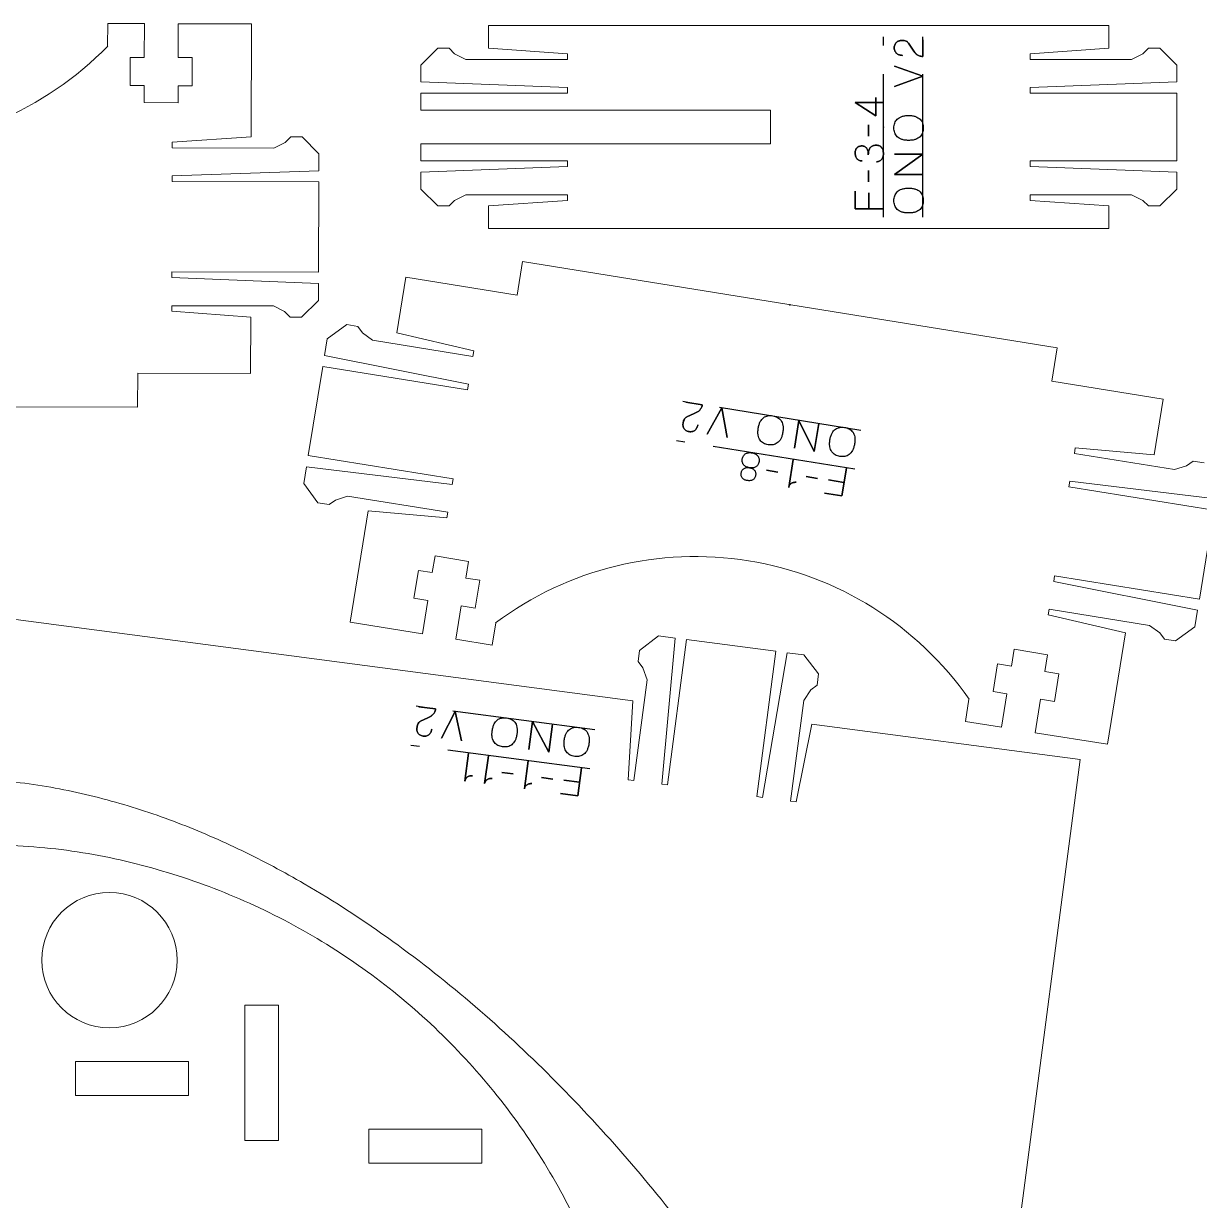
# Model space of a CAD drawing. Header units: millimetres. Extents: x 8 to 591, y 12 to 890.
# Drawn here: x 313.7 to 417.9, y 335 to 439.3 of the extents above; entities that cross this region are included whole.
import ezdxf

# ---------------------------------------------------------------- set-up
doc = ezdxf.new("R2010")
doc.units = ezdxf.units.MM
doc.header["$PDSIZE"] = -1
doc.linetypes.add('CENTERX2', pattern=[20.32, 12.7, -2.54, 2.54, -2.54])

msp = doc.modelspace()

# ---------------------------------------------------------------- linework, layer by layer
at = {"color": 7, "linetype": 'Continuous', "lineweight": 15}
for p, q in [((321.12, 439.32), (321.11, 437.32)), ((321.12, 439.32), (324.37, 439.31)), ((324.37, 439.31), (324.36, 436.31)), ((327.37, 439.3), (327.36, 436.3)), ((327.37, 439.3), (333.87, 439.28)), ((333.84, 429.28), (333.87, 439.28)), ((354.87, 439.14), (354.87, 437.14)), ((409.87, 439.14), (354.87, 439.14)), ((409.87, 437.14), (409.87, 439.14)), ((323.11, 436.31), (323.1, 433.81)), ((323.11, 436.31), (324.36, 436.31)), ((327.36, 436.3), (328.61, 436.3)), ((328.61, 436.3), (328.6, 433.8)), ((348.87, 435.64), (350.37, 437.14)), ((350.37, 437.14), (351.37, 437.14)), ((351.37, 437.14), (351.87, 436.64)), ((351.87, 436.64), (352.87, 436.14)), ((361.87, 436.64), (354.87, 437.14)), ((361.87, 436.14), (361.87, 436.64)), ((402.87, 436.64), (409.87, 437.14)), ((402.87, 436.14), (402.87, 436.64)), ((412.87, 436.64), (411.87, 436.14)), ((413.37, 437.14), (412.87, 436.64)), ((414.37, 437.14), (413.37, 437.14)), ((415.87, 435.64), (414.37, 437.14)), ((348.87, 434.14), (348.87, 435.64)), ((352.87, 436.14), (361.87, 436.14)), ((411.87, 436.14), (402.87, 436.14)), ((415.87, 434.14), (415.87, 435.64)), ((361.87, 433.64), (348.87, 434.14)), ((402.87, 433.64), (415.87, 434.14)), ((323.1, 433.81), (324.35, 433.81)), ((324.35, 433.81), (324.35, 432.31)), ((327.35, 433.8), (328.6, 433.8)), ((327.35, 433.8), (327.35, 432.3)), ((348.87, 431.64), (348.87, 433.14)), ((348.87, 433.14), (361.87, 433.14)), ((361.87, 433.14), (361.87, 433.64)), ((402.87, 433.14), (402.87, 433.64)), ((415.87, 433.14), (402.87, 433.14)), ((415.87, 427.14), (415.87, 433.14)), ((324.35, 432.31), (327.35, 432.3)), ((348.87, 431.64), (379.87, 431.64)), ((379.87, 428.64), (379.87, 431.64)), ((326.84, 428.8), (333.84, 429.28)), ((337.34, 429.27), (336.84, 428.77)), ((338.34, 429.27), (337.34, 429.27)), ((339.84, 427.77), (338.34, 429.27)), ((326.84, 428.3), (326.84, 428.8)), ((335.84, 428.28), (326.84, 428.3)), ((336.84, 428.77), (335.84, 428.28)), ((348.87, 427.14), (348.87, 428.64)), ((348.87, 428.64), (379.87, 428.64)), ((339.83, 426.27), (339.84, 427.77)), ((348.87, 427.14), (361.87, 427.14)), ((361.87, 427.14), (361.87, 426.64)), ((415.87, 427.14), (402.87, 427.14)), ((402.87, 427.14), (402.87, 426.64)), ((326.83, 425.8), (339.83, 426.27)), ((326.83, 425.3), (326.83, 425.8)), ((361.87, 426.64), (348.87, 426.14)), ((348.87, 426.14), (348.87, 424.64)), ((402.87, 426.64), (415.87, 426.14)), ((415.87, 426.14), (415.87, 424.64)), ((339.83, 425.27), (326.83, 425.3)), ((339.83, 425.27), (339.81, 417.27)), ((348.87, 424.64), (350.37, 423.14)), ((351.87, 423.64), (352.87, 424.14)), ((352.87, 424.14), (361.87, 424.14)), ((361.87, 424.14), (361.87, 423.64)), ((402.87, 424.14), (402.87, 423.64)), ((411.87, 424.14), (402.87, 424.14)), ((412.87, 423.64), (411.87, 424.14)), ((415.87, 424.64), (414.37, 423.14)), ((350.37, 423.14), (351.37, 423.14)), ((351.37, 423.14), (351.87, 423.64)), ((361.87, 423.64), (354.87, 423.14)), ((354.87, 423.14), (354.87, 421.14)), ((402.87, 423.64), (409.87, 423.14)), ((409.87, 421.14), (409.87, 423.14)), ((413.37, 423.14), (412.87, 423.64)), ((414.37, 423.14), (413.37, 423.14)), ((354.87, 421.14), (409.87, 421.14)), ((357.88, 418.21), (357.41, 415.24)), ((405.27, 410.57), (357.88, 418.21)), ((326.81, 417.3), (326.8, 416.8)), ((326.8, 416.8), (339.8, 416.27)), ((339.81, 417.27), (326.81, 417.3)), ((346.74, 411.9), (347.53, 416.84)), ((357.41, 415.24), (347.53, 416.84)), ((339.8, 416.27), (339.8, 414.77)), ((326.8, 414.3), (326.8, 413.8)), ((335.8, 414.28), (326.8, 414.3)), ((339.8, 414.77), (338.3, 413.27)), ((326.8, 413.8), (333.8, 413.28)), ((333.8, 413.28), (333.78, 408.28)), ((336.8, 413.77), (335.8, 414.28)), ((337.3, 413.27), (336.8, 413.77)), ((338.3, 413.27), (337.3, 413.27)), ((340.58, 411.37), (342.3, 412.62)), ((342.3, 412.62), (343.28, 412.46)), ((343.28, 412.46), (343.7, 411.88)), ((340.34, 409.89), (340.58, 411.37)), ((343.7, 411.88), (344.6, 411.23)), ((344.6, 411.23), (353.49, 409.8)), ((353.57, 410.29), (346.74, 411.9)), ((353.49, 409.8), (353.57, 410.29)), ((404.79, 407.61), (405.27, 410.57)), ((353.09, 407.33), (340.34, 409.89)), ((323.78, 408.31), (323.77, 405.31)), ((333.78, 408.28), (323.78, 408.31)), ((340.18, 408.91), (338.9, 401.01)), ((340.18, 408.91), (353.01, 406.84)), ((353.01, 406.84), (353.09, 407.33)), ((414.67, 406.01), (404.79, 407.61)), ((413.87, 401.08), (414.67, 406.01)), ((323.77, 405.31), (275.77, 405.44)), ((338.9, 401.01), (351.74, 398.94)), ((406.8, 401.2), (406.88, 401.7)), ((415.69, 399.77), (406.8, 401.2)), ((406.88, 401.7), (413.87, 401.08)), ((338.75, 400.02), (338.51, 398.54)), ((351.66, 398.44), (338.75, 400.02)), ((416.75, 400.11), (415.69, 399.77)), ((417.33, 400.52), (416.75, 400.11)), ((418.31, 400.36), (417.33, 400.52)), ((351.74, 398.94), (351.66, 398.44)), ((406.32, 398.24), (406.4, 398.74)), ((406.4, 398.74), (419.32, 397.16)), ((338.51, 398.54), (339.75, 396.82)), ((419.16, 396.17), (406.32, 398.24)), ((339.75, 396.82), (340.74, 396.66)), ((340.74, 396.66), (341.31, 397.07)), ((341.31, 397.07), (342.38, 397.41)), ((342.38, 397.41), (351.26, 395.98)), ((342.6, 386.23), (344.19, 396.1)), ((351.18, 395.48), (344.19, 396.1)), ((351.26, 395.98), (351.18, 395.48)), ((417.88, 388.28), (419.16, 396.17)), ((349.89, 390.63), (350.13, 392.11)), ((350.13, 392.11), (353.09, 391.63)), ((352.85, 390.15), (353.09, 391.63)), ((348.26, 388.36), (348.66, 390.83)), ((348.66, 390.83), (349.89, 390.63)), ((405.05, 390.34), (404.97, 389.85)), ((417.88, 388.28), (405.05, 390.34)), ((352.85, 390.15), (354.09, 389.95)), ((353.69, 387.48), (354.09, 389.95)), ((404.97, 389.85), (417.73, 387.29)), ((348.26, 388.36), (349.49, 388.16)), ((305.21, 387.49), (367.67, 379.27)), ((349.02, 385.2), (349.49, 388.16)), ((351.98, 384.72), (352.46, 387.68)), ((352.46, 387.68), (353.69, 387.48)), ((404.57, 387.38), (404.49, 386.89)), ((413.46, 385.95), (404.57, 387.38)), ((417.73, 387.29), (417.49, 385.81)), ((349.02, 385.2), (342.6, 386.23)), ((355.19, 384.2), (355.51, 386.18)), ((404.49, 386.89), (411.32, 385.28)), ((411.32, 385.28), (409.73, 375.41)), ((414.37, 385.3), (413.46, 385.95)), ((414.78, 384.72), (414.37, 385.3)), ((417.49, 385.81), (415.77, 384.57)), ((351.98, 384.72), (355.19, 384.2)), ((369.94, 385.03), (368.26, 383.74)), ((371.43, 384.83), (369.94, 385.03)), ((370.23, 371.88), (371.43, 384.83)), ((372.42, 384.7), (370.73, 371.81)), ((372.42, 384.7), (380.35, 383.66)), ((415.77, 384.57), (414.78, 384.72)), ((368.26, 383.74), (368.13, 382.74)), ((380.35, 383.66), (378.66, 370.77)), ((379.15, 370.7), (381.35, 383.53)), ((381.35, 383.53), (382.83, 383.33)), ((382.83, 383.33), (384.12, 381.65)), ((401.23, 382.35), (401.47, 383.83)), ((401.47, 383.83), (404.43, 383.35)), ((404.19, 381.87), (404.43, 383.35)), ((368.13, 382.74), (368.56, 382.18)), ((368.56, 382.18), (368.93, 381.13)), ((399.6, 380.08), (400, 382.55)), ((400, 382.55), (401.23, 382.35)), ((368.93, 381.13), (367.75, 372.2)), ((384.12, 381.65), (383.99, 380.66)), ((404.19, 381.87), (405.43, 381.67)), ((405.03, 379.21), (405.43, 381.67)), ((383.43, 380.23), (382.81, 379.3)), ((383.99, 380.66), (383.43, 380.23)), ((399.6, 380.08), (400.83, 379.88)), ((400.35, 376.92), (400.83, 379.88)), ((367.26, 372.27), (367.67, 379.27)), ((382.81, 379.3), (381.63, 370.38)), ((397.15, 377.44), (397.46, 379.41)), ((403.32, 376.44), (403.79, 379.41)), ((403.79, 379.41), (405.03, 379.21)), ((382.13, 370.31), (383.54, 377.19)), ((383.54, 377.19), (407.33, 374.06)), ((397.15, 377.44), (400.35, 376.92)), ((403.32, 376.44), (409.73, 375.41)), ((407.33, 374.06), (397.69, 300.69)), ((367.75, 372.2), (367.26, 372.27)), ((370.73, 371.81), (370.23, 371.88)), ((378.66, 370.77), (379.15, 370.7)), ((381.63, 370.38), (382.13, 370.31)), ((333.27, 352.27), (336.27, 352.27)), ((333.27, 340.27), (333.27, 352.27)), ((336.27, 352.27), (336.27, 340.27)), ((318.27, 347.27), (328.27, 347.27)), ((318.27, 344.27), (318.27, 347.27)), ((328.27, 347.27), (328.27, 344.27)), ((328.27, 344.27), (318.27, 344.27)), ((344.27, 341.27), (354.27, 341.27)), ((344.27, 338.27), (344.27, 341.27)), ((354.27, 341.27), (354.27, 338.27)), ((336.27, 340.27), (333.27, 340.27)), ((354.27, 338.27), (344.27, 338.27))]:
    msp.add_line(p, q, dxfattribs=at)
at = {"color": 7, "linetype": 'CENTERX2'}
for p, q in [((389.87, 422.14), (389.87, 438.14)), ((393.37, 422.14), (393.37, 438.14)), ((387.88, 403.24), (372.09, 405.79)), ((387.33, 399.79), (371.53, 402.33)), ((364.31, 376.69), (348.45, 378.78)), ((363.85, 373.22), (347.99, 375.31))]:
    msp.add_line(p, q, dxfattribs=at)
at = {"color": 7, "linetype": 'Continuous', "flags": 128}
for points in [[(393.37, 436.4), (393.28, 436.4), (393.2, 436.41), (393.12, 436.43), (393.05, 436.45), (392.99, 436.48), (392.93, 436.51), (392.87, 436.54), (392.82, 436.58), (392.78, 436.62), (392.73, 436.66), (392.69, 436.71), (392.65, 436.76), (392.58, 436.87), (392.51, 436.97), (392.51, 436.97), (392.11, 437.57), (392.11, 437.57), (392.08, 437.61), (392.04, 437.65), (392.01, 437.68), (391.97, 437.71), (391.89, 437.75), (391.81, 437.78), (391.72, 437.8), (391.64, 437.81), (391.55, 437.81), (391.46, 437.81), (391.46, 437.81), (391.42, 437.81), (391.37, 437.8), (391.32, 437.79), (391.27, 437.78), (391.21, 437.76), (391.16, 437.74), (391.11, 437.71), (391.06, 437.67), (391.02, 437.63), (390.98, 437.59), (390.94, 437.54), (390.91, 437.48), (390.88, 437.41), (390.86, 437.34), (390.84, 437.26), (390.84, 437.17), (390.84, 437.17), (390.84, 437.08), (390.86, 437), (390.88, 436.92), (390.9, 436.86), (390.94, 436.8), (390.98, 436.74), (391.02, 436.69), (391.07, 436.65), (391.12, 436.61), (391.18, 436.58), (391.24, 436.55), (391.3, 436.53), (391.37, 436.51), (391.43, 436.5), (391.49, 436.5), (391.56, 436.49), (391.56, 436.49), (391.49, 436.5), (391.43, 436.5), (391.37, 436.51), (391.3, 436.53), (391.24, 436.55), (391.18, 436.58), (391.12, 436.61), (391.07, 436.65), (391.02, 436.69), (390.98, 436.74), (390.94, 436.8), (390.9, 436.86), (390.88, 436.92), (390.86, 437), (390.84, 437.08), (390.84, 437.17), (390.84, 437.17), (390.84, 437.26), (390.86, 437.34), (390.88, 437.41), (390.91, 437.48), (390.94, 437.54), (390.98, 437.59), (391.02, 437.63), (391.06, 437.67), (391.11, 437.71), (391.16, 437.74), (391.21, 437.76), (391.27, 437.78), (391.32, 437.79), (391.37, 437.8), (391.42, 437.81), (391.46, 437.81), (391.46, 437.81), (391.55, 437.81), (391.64, 437.81), (391.72, 437.8), (391.81, 437.78), (391.89, 437.75), (391.97, 437.71), (392.01, 437.68), (392.04, 437.65), (392.08, 437.61), (392.11, 437.57), (392.11, 437.57), (392.51, 436.97), (392.51, 436.97), (392.58, 436.87), (392.65, 436.76), (392.69, 436.71), (392.73, 436.66), (392.78, 436.62), (392.82, 436.58), (392.87, 436.54), (392.93, 436.51), (392.99, 436.48), (393.05, 436.45), (393.12, 436.43), (393.2, 436.41), (393.28, 436.4), (393.37, 436.4), (393.37, 436.4), (393.37, 437.88), (393.37, 437.88), (393.37, 436.4)], [(393.37, 434.64), (390.87, 433.74), (390.87, 433.74), (393.37, 434.64), (393.37, 434.64), (390.87, 435.55), (390.87, 435.55), (393.37, 434.64)], [(387.37, 432.32), (389.21, 431.14), (389.21, 431.14), (389.21, 432.76), (389.21, 432.76), (389.21, 431.14), (389.21, 431.14), (387.37, 432.32), (387.37, 432.32), (389.87, 432.32), (389.87, 432.32), (387.37, 432.32)], [(393.4, 430.06), (393.4, 429.95), (393.39, 429.84), (393.37, 429.73), (393.34, 429.63), (393.3, 429.54), (393.25, 429.45), (393.19, 429.36), (393.12, 429.28), (393.04, 429.21), (392.94, 429.15), (392.84, 429.09), (392.72, 429.05), (392.66, 429.03), (392.59, 429.01), (392.52, 428.99), (392.44, 428.98), (392.37, 428.97), (392.28, 428.97), (392.2, 428.96), (392.11, 428.96), (392.11, 428.96), (392.02, 428.96), (391.94, 428.97), (391.86, 428.97), (391.78, 428.98), (391.71, 428.99), (391.63, 429.01), (391.57, 429.03), (391.5, 429.05), (391.38, 429.09), (391.28, 429.15), (391.18, 429.21), (391.1, 429.28), (391.03, 429.36), (390.97, 429.45), (390.92, 429.54), (390.88, 429.63), (390.85, 429.73), (390.83, 429.84), (390.81, 429.95), (390.81, 430.06), (390.81, 430.06), (390.81, 430.17), (390.83, 430.28), (390.85, 430.39), (390.88, 430.49), (390.92, 430.59), (390.97, 430.68), (391.03, 430.76), (391.1, 430.84), (391.18, 430.91), (391.28, 430.97), (391.38, 431.03), (391.5, 431.08), (391.57, 431.1), (391.63, 431.11), (391.71, 431.13), (391.78, 431.14), (391.86, 431.15), (391.94, 431.16), (392.02, 431.16), (392.11, 431.16), (392.11, 431.16), (392.2, 431.16), (392.28, 431.16), (392.37, 431.15), (392.44, 431.14), (392.52, 431.13), (392.59, 431.11), (392.66, 431.1), (392.72, 431.08), (392.84, 431.03), (392.94, 430.97), (393.04, 430.91), (393.12, 430.84), (393.19, 430.76), (393.25, 430.68), (393.3, 430.59), (393.34, 430.49), (393.37, 430.39), (393.39, 430.28), (393.4, 430.17)], [(393.4, 430.06), (393.4, 429.95), (393.39, 429.84), (393.37, 429.73), (393.34, 429.63), (393.3, 429.54), (393.25, 429.45), (393.19, 429.36), (393.12, 429.28), (393.04, 429.21), (392.94, 429.15), (392.84, 429.09), (392.72, 429.05), (392.66, 429.03), (392.59, 429.01), (392.52, 428.99), (392.44, 428.98), (392.37, 428.97), (392.28, 428.97), (392.2, 428.96), (392.11, 428.96), (392.11, 428.96), (392.02, 428.96), (391.94, 428.97), (391.86, 428.97), (391.78, 428.98), (391.71, 428.99), (391.63, 429.01), (391.57, 429.03), (391.5, 429.05), (391.38, 429.09), (391.28, 429.15), (391.18, 429.21), (391.1, 429.28), (391.03, 429.36), (390.97, 429.45), (390.92, 429.54), (390.88, 429.63), (390.85, 429.73), (390.83, 429.84), (390.81, 429.95), (390.81, 430.06), (390.81, 430.06), (390.81, 430.17), (390.83, 430.28), (390.85, 430.39), (390.88, 430.49), (390.92, 430.59), (390.97, 430.68), (391.03, 430.76), (391.1, 430.84), (391.18, 430.91), (391.28, 430.97), (391.38, 431.03), (391.5, 431.08), (391.57, 431.1), (391.63, 431.11), (391.71, 431.13), (391.78, 431.14), (391.86, 431.15), (391.94, 431.16), (392.02, 431.16), (392.11, 431.16), (392.11, 431.16), (392.2, 431.16), (392.28, 431.16), (392.37, 431.15), (392.44, 431.14), (392.52, 431.13), (392.59, 431.11), (392.66, 431.1), (392.72, 431.08), (392.84, 431.03), (392.94, 430.97), (393.04, 430.91), (393.12, 430.84), (393.19, 430.76), (393.25, 430.68), (393.3, 430.59), (393.34, 430.49), (393.37, 430.39), (393.39, 430.28), (393.4, 430.17), (393.41, 430.06)], [(388.56, 430.35), (388.56, 429.34), (388.56, 429.34), (388.56, 430.35)], [(389.25, 427.06), (389.32, 427.06), (389.38, 427.07), (389.44, 427.09), (389.5, 427.11), (389.56, 427.14), (389.61, 427.17), (389.66, 427.21), (389.7, 427.25), (389.74, 427.3), (389.77, 427.36), (389.8, 427.41), (389.83, 427.48), (389.85, 427.55), (389.86, 427.62), (389.87, 427.69), (389.87, 427.77), (389.87, 427.77), (389.87, 427.86), (389.86, 427.93), (389.85, 428.01), (389.84, 428.08), (389.82, 428.14), (389.79, 428.2), (389.76, 428.26), (389.72, 428.31), (389.68, 428.36), (389.64, 428.4), (389.59, 428.44), (389.53, 428.47), (389.46, 428.49), (389.39, 428.51), (389.32, 428.52), (389.23, 428.52), (389.23, 428.52), (389.15, 428.52), (389.07, 428.51), (389, 428.49), (388.93, 428.47), (388.87, 428.44), (388.81, 428.41), (388.76, 428.37), (388.71, 428.32), (388.67, 428.27), (388.63, 428.2), (388.6, 428.13), (388.58, 428.06), (388.56, 427.97), (388.55, 427.88), (388.54, 427.78), (388.53, 427.67), (388.53, 427.67), (388.53, 427.77), (388.52, 427.87), (388.51, 427.96), (388.49, 428.04), (388.47, 428.12), (388.44, 428.18), (388.41, 428.24), (388.37, 428.29), (388.33, 428.33), (388.29, 428.37), (388.24, 428.4), (388.19, 428.42), (388.14, 428.44), (388.08, 428.45), (388.02, 428.46), (387.96, 428.46), (387.96, 428.46), (387.9, 428.46), (387.84, 428.45), (387.79, 428.44), (387.73, 428.42), (387.68, 428.4), (387.63, 428.38), (387.59, 428.35), (387.54, 428.31), (387.51, 428.27), (387.47, 428.23), (387.44, 428.18), (387.42, 428.12), (387.4, 428.05), (387.38, 427.98), (387.38, 427.9), (387.37, 427.82), (387.37, 427.82), (387.38, 427.73), (387.39, 427.65), (387.4, 427.58), (387.43, 427.51), (387.45, 427.45), (387.48, 427.39), (387.52, 427.34), (387.56, 427.3), (387.61, 427.26), (387.65, 427.22), (387.7, 427.19), (387.76, 427.17), (387.82, 427.15), (387.88, 427.14), (387.94, 427.13), (388, 427.13), (388, 427.13), (387.94, 427.13), (387.88, 427.14), (387.82, 427.15), (387.76, 427.17), (387.7, 427.19), (387.65, 427.22), (387.61, 427.26), (387.56, 427.3), (387.52, 427.34), (387.48, 427.39), (387.45, 427.45), (387.43, 427.51), (387.4, 427.58), (387.39, 427.65), (387.38, 427.73), (387.37, 427.82), (387.37, 427.82), (387.38, 427.9), (387.38, 427.98), (387.4, 428.05), (387.42, 428.12), (387.44, 428.18), (387.47, 428.23), (387.51, 428.27), (387.54, 428.31), (387.59, 428.35), (387.63, 428.38), (387.68, 428.4), (387.73, 428.42), (387.79, 428.44), (387.84, 428.45), (387.9, 428.46), (387.96, 428.46), (387.96, 428.46), (388.02, 428.46), (388.08, 428.45), (388.14, 428.44), (388.19, 428.42), (388.24, 428.4), (388.29, 428.37), (388.33, 428.33), (388.37, 428.29), (388.41, 428.24), (388.44, 428.18), (388.47, 428.12), (388.49, 428.04), (388.51, 427.96), (388.52, 427.87), (388.53, 427.77), (388.53, 427.67), (388.53, 427.67), (388.54, 427.78), (388.55, 427.88), (388.56, 427.97), (388.58, 428.06), (388.6, 428.13), (388.63, 428.2), (388.67, 428.27), (388.71, 428.32), (388.76, 428.37), (388.81, 428.41), (388.87, 428.44), (388.93, 428.47), (389, 428.49), (389.07, 428.51), (389.15, 428.52), (389.23, 428.52), (389.23, 428.52), (389.32, 428.52), (389.39, 428.51), (389.46, 428.49), (389.53, 428.47), (389.59, 428.44), (389.64, 428.4), (389.68, 428.36), (389.72, 428.31), (389.76, 428.26), (389.79, 428.2), (389.82, 428.14), (389.84, 428.08), (389.85, 428.01), (389.86, 427.93), (389.87, 427.86), (389.87, 427.77), (389.87, 427.77), (389.87, 427.69), (389.86, 427.62), (389.85, 427.55), (389.83, 427.48), (389.8, 427.41), (389.77, 427.36), (389.74, 427.3), (389.7, 427.25), (389.66, 427.21), (389.61, 427.17), (389.56, 427.14), (389.5, 427.11), (389.44, 427.09), (389.38, 427.07), (389.32, 427.06), (389.25, 427.06)], [(390.87, 425.94), (393.37, 427.72), (393.37, 427.72), (390.87, 427.72), (390.87, 427.72), (393.37, 427.72), (393.37, 427.72), (390.87, 425.94), (390.87, 425.94), (393.37, 425.94), (393.37, 425.94), (390.87, 425.94)], [(388.56, 426.28), (388.56, 425.27), (388.56, 425.27), (388.56, 426.28)], [(387.37, 422.89), (387.37, 424.44), (387.37, 424.44), (387.37, 422.89), (387.37, 422.89), (389.87, 422.89), (389.87, 422.89), (387.37, 422.89)], [(388.59, 422.89), (388.59, 424.3), (388.59, 424.3), (388.59, 422.89)], [(393.4, 423.62), (393.4, 423.51), (393.39, 423.4), (393.37, 423.29), (393.34, 423.19), (393.3, 423.09), (393.25, 423), (393.19, 422.92), (393.12, 422.84), (393.04, 422.77), (392.94, 422.71), (392.84, 422.65), (392.72, 422.6), (392.66, 422.58), (392.59, 422.57), (392.52, 422.55), (392.44, 422.54), (392.37, 422.53), (392.28, 422.52), (392.2, 422.52), (392.11, 422.52), (392.11, 422.52), (392.02, 422.52), (391.94, 422.52), (391.86, 422.53), (391.78, 422.54), (391.71, 422.55), (391.63, 422.57), (391.57, 422.58), (391.5, 422.6), (391.38, 422.65), (391.28, 422.71), (391.18, 422.77), (391.1, 422.84), (391.03, 422.92), (390.97, 423), (390.92, 423.09), (390.88, 423.19), (390.85, 423.29), (390.83, 423.4), (390.81, 423.51), (390.81, 423.62), (390.81, 423.62), (390.81, 423.73), (390.83, 423.84), (390.85, 423.95), (390.88, 424.05), (390.92, 424.14), (390.97, 424.23), (391.03, 424.32), (391.1, 424.4), (391.18, 424.47), (391.28, 424.53), (391.38, 424.59), (391.5, 424.63), (391.57, 424.65), (391.63, 424.67), (391.71, 424.69), (391.78, 424.7), (391.86, 424.71), (391.94, 424.71), (392.02, 424.72), (392.11, 424.72), (392.11, 424.72), (392.2, 424.72), (392.28, 424.71), (392.37, 424.71), (392.44, 424.7), (392.52, 424.69), (392.59, 424.67), (392.66, 424.65), (392.72, 424.63), (392.84, 424.59), (392.94, 424.53), (393.04, 424.47), (393.12, 424.4), (393.19, 424.32), (393.25, 424.23), (393.3, 424.14), (393.34, 424.05), (393.37, 423.95), (393.39, 423.84), (393.4, 423.73)], [(393.4, 423.62), (393.4, 423.51), (393.39, 423.4), (393.37, 423.29), (393.34, 423.19), (393.3, 423.09), (393.25, 423), (393.19, 422.92), (393.12, 422.84), (393.04, 422.77), (392.94, 422.71), (392.84, 422.65), (392.72, 422.6), (392.66, 422.58), (392.59, 422.57), (392.52, 422.55), (392.44, 422.54), (392.37, 422.53), (392.28, 422.52), (392.2, 422.52), (392.11, 422.52), (392.11, 422.52), (392.02, 422.52), (391.94, 422.52), (391.86, 422.53), (391.78, 422.54), (391.71, 422.55), (391.63, 422.57), (391.57, 422.58), (391.5, 422.6), (391.38, 422.65), (391.28, 422.71), (391.18, 422.77), (391.1, 422.84), (391.03, 422.92), (390.97, 423), (390.92, 423.09), (390.88, 423.19), (390.85, 423.29), (390.83, 423.4), (390.81, 423.51), (390.81, 423.62), (390.81, 423.62), (390.81, 423.73), (390.83, 423.84), (390.85, 423.95), (390.88, 424.05), (390.92, 424.14), (390.97, 424.23), (391.03, 424.32), (391.1, 424.4), (391.18, 424.47), (391.28, 424.53), (391.38, 424.59), (391.5, 424.63), (391.57, 424.65), (391.63, 424.67), (391.71, 424.69), (391.78, 424.7), (391.86, 424.71), (391.94, 424.71), (392.02, 424.72), (392.11, 424.72), (392.11, 424.72), (392.2, 424.72), (392.28, 424.71), (392.37, 424.71), (392.44, 424.7), (392.52, 424.69), (392.59, 424.67), (392.66, 424.65), (392.72, 424.63), (392.84, 424.59), (392.94, 424.53), (393.04, 424.47), (393.12, 424.4), (393.19, 424.32), (393.25, 424.23), (393.3, 424.14), (393.34, 424.05), (393.37, 423.95), (393.39, 423.84), (393.4, 423.73), (393.41, 423.62)], [(373.81, 405.51), (373.8, 405.42), (373.77, 405.34), (373.74, 405.26), (373.71, 405.2), (373.67, 405.14), (373.63, 405.09), (373.59, 405.04), (373.55, 404.99), (373.5, 404.95), (373.45, 404.92), (373.39, 404.88), (373.34, 404.86), (373.22, 404.8), (373.11, 404.74), (373.11, 404.74), (372.46, 404.45), (372.46, 404.45), (372.41, 404.42), (372.37, 404.39), (372.33, 404.36), (372.3, 404.33), (372.24, 404.26), (372.2, 404.19), (372.17, 404.1), (372.15, 404.02), (372.13, 403.93), (372.12, 403.85), (372.12, 403.85), (372.11, 403.8), (372.11, 403.75), (372.11, 403.7), (372.12, 403.65), (372.12, 403.59), (372.14, 403.54), (372.16, 403.49), (372.19, 403.43), (372.22, 403.38), (372.26, 403.33), (372.3, 403.29), (372.35, 403.24), (372.41, 403.21), (372.48, 403.18), (372.56, 403.15), (372.65, 403.13), (372.65, 403.13), (372.73, 403.12), (372.82, 403.12), (372.9, 403.13), (372.97, 403.14), (373.03, 403.17), (373.09, 403.2), (373.15, 403.23), (373.2, 403.27), (373.25, 403.32), (373.29, 403.37), (373.32, 403.43), (373.35, 403.48), (373.38, 403.55), (373.4, 403.61), (373.42, 403.67), (373.43, 403.73), (373.43, 403.73), (373.42, 403.67), (373.4, 403.61), (373.38, 403.55), (373.35, 403.48), (373.32, 403.43), (373.29, 403.37), (373.25, 403.32), (373.2, 403.27), (373.15, 403.23), (373.09, 403.2), (373.03, 403.17), (372.97, 403.14), (372.9, 403.13), (372.82, 403.12), (372.73, 403.12), (372.65, 403.13), (372.65, 403.13), (372.56, 403.15), (372.48, 403.18), (372.41, 403.21), (372.35, 403.24), (372.3, 403.29), (372.26, 403.33), (372.22, 403.38), (372.19, 403.43), (372.16, 403.49), (372.14, 403.54), (372.12, 403.59), (372.12, 403.65), (372.11, 403.7), (372.11, 403.75), (372.11, 403.8), (372.12, 403.85), (372.12, 403.85), (372.13, 403.93), (372.15, 404.02), (372.17, 404.1), (372.2, 404.19), (372.24, 404.26), (372.3, 404.33), (372.33, 404.36), (372.37, 404.39), (372.41, 404.42), (372.46, 404.45), (372.46, 404.45), (373.11, 404.74), (373.11, 404.74), (373.22, 404.8), (373.34, 404.86), (373.39, 404.88), (373.45, 404.92), (373.5, 404.95), (373.55, 404.99), (373.59, 405.04), (373.63, 405.09), (373.67, 405.14), (373.71, 405.2), (373.74, 405.26), (373.77, 405.34), (373.8, 405.42), (373.81, 405.51), (373.81, 405.51), (372.35, 405.75), (372.35, 405.75), (373.81, 405.51)], [(375.54, 405.23), (376.04, 402.62), (376.04, 402.62), (375.55, 405.23), (375.55, 405.23), (374.25, 402.91), (374.25, 402.91), (375.55, 405.23)], [(380.07, 404.53), (380.18, 404.51), (380.29, 404.48), (380.39, 404.44), (380.49, 404.4), (380.57, 404.34), (380.66, 404.28), (380.73, 404.21), (380.8, 404.12), (380.85, 404.03), (380.9, 403.93), (380.94, 403.82), (380.97, 403.69), (380.98, 403.63), (380.98, 403.56), (380.99, 403.49), (380.99, 403.41), (380.98, 403.33), (380.98, 403.25), (380.97, 403.17), (380.95, 403.08), (380.95, 403.08), (380.94, 402.99), (380.92, 402.91), (380.9, 402.83), (380.88, 402.76), (380.86, 402.68), (380.83, 402.62), (380.8, 402.55), (380.77, 402.49), (380.71, 402.38), (380.63, 402.29), (380.56, 402.2), (380.47, 402.13), (380.38, 402.07), (380.29, 402.03), (380.19, 401.99), (380.09, 401.97), (379.99, 401.96), (379.88, 401.95), (379.77, 401.96), (379.66, 401.97), (379.66, 401.97), (379.55, 401.99), (379.44, 402.02), (379.34, 402.06), (379.25, 402.1), (379.16, 402.16), (379.08, 402.22), (379.01, 402.3), (378.94, 402.38), (378.88, 402.47), (378.83, 402.58), (378.8, 402.69), (378.77, 402.82), (378.76, 402.88), (378.75, 402.95), (378.75, 403.02), (378.75, 403.1), (378.75, 403.18), (378.76, 403.26), (378.77, 403.34), (378.78, 403.43), (378.78, 403.43), (378.8, 403.52), (378.81, 403.6), (378.83, 403.68), (378.85, 403.76), (378.88, 403.83), (378.9, 403.89), (378.93, 403.96), (378.96, 404.02), (379.03, 404.13), (379.1, 404.22), (379.18, 404.3), (379.26, 404.37), (379.35, 404.43), (379.44, 404.48), (379.54, 404.51), (379.64, 404.53), (379.75, 404.55), (379.85, 404.55), (379.96, 404.55)], [(380.07, 404.53), (380.18, 404.51), (380.29, 404.48), (380.39, 404.44), (380.49, 404.4), (380.57, 404.34), (380.66, 404.28), (380.73, 404.21), (380.8, 404.12), (380.85, 404.03), (380.9, 403.93), (380.94, 403.82), (380.97, 403.69), (380.98, 403.63), (380.98, 403.56), (380.99, 403.49), (380.99, 403.41), (380.98, 403.33), (380.98, 403.25), (380.97, 403.17), (380.95, 403.08), (380.95, 403.08), (380.94, 402.99), (380.92, 402.91), (380.9, 402.83), (380.88, 402.76), (380.86, 402.68), (380.83, 402.62), (380.8, 402.55), (380.77, 402.49), (380.71, 402.38), (380.63, 402.29), (380.56, 402.2), (380.47, 402.13), (380.38, 402.07), (380.29, 402.03), (380.19, 401.99), (380.09, 401.97), (379.99, 401.96), (379.88, 401.95), (379.77, 401.96), (379.66, 401.97), (379.66, 401.97), (379.55, 401.99), (379.44, 402.02), (379.34, 402.06), (379.25, 402.1), (379.16, 402.16), (379.08, 402.22), (379.01, 402.3), (378.94, 402.38), (378.88, 402.47), (378.83, 402.58), (378.8, 402.69), (378.77, 402.82), (378.76, 402.88), (378.75, 402.95), (378.75, 403.02), (378.75, 403.1), (378.75, 403.18), (378.76, 403.26), (378.77, 403.34), (378.78, 403.43), (378.78, 403.43), (378.8, 403.52), (378.81, 403.6), (378.83, 403.68), (378.85, 403.76), (378.88, 403.83), (378.9, 403.89), (378.93, 403.96), (378.96, 404.02), (379.03, 404.13), (379.1, 404.22), (379.18, 404.3), (379.26, 404.37), (379.35, 404.43), (379.44, 404.48), (379.54, 404.51), (379.64, 404.53), (379.75, 404.55), (379.85, 404.55), (379.96, 404.55), (380.07, 404.53)], [(383.74, 401.38), (382.38, 404.13), (382.38, 404.13), (381.99, 401.66), (381.99, 401.66), (382.38, 404.13), (382.38, 404.13), (383.74, 401.38), (383.74, 401.38), (384.14, 403.84), (384.14, 403.84), (383.74, 401.38)], [(386.43, 403.51), (386.54, 403.49), (386.65, 403.46), (386.75, 403.42), (386.85, 403.37), (386.93, 403.32), (387.02, 403.25), (387.09, 403.18), (387.16, 403.1), (387.21, 403.01), (387.26, 402.91), (387.3, 402.79), (387.33, 402.67), (387.34, 402.6), (387.34, 402.53), (387.35, 402.46), (387.35, 402.39), (387.34, 402.31), (387.34, 402.23), (387.33, 402.14), (387.31, 402.05), (387.31, 402.05), (387.3, 401.97), (387.28, 401.88), (387.26, 401.81), (387.24, 401.73), (387.22, 401.66), (387.19, 401.59), (387.16, 401.53), (387.13, 401.47), (387.07, 401.36), (387, 401.26), (386.92, 401.18), (386.83, 401.11), (386.75, 401.05), (386.65, 401), (386.55, 400.97), (386.45, 400.94), (386.35, 400.93), (386.24, 400.93), (386.13, 400.93), (386.02, 400.94), (386.02, 400.94), (385.91, 400.97), (385.8, 401), (385.7, 401.03), (385.61, 401.08), (385.52, 401.13), (385.44, 401.2), (385.37, 401.27), (385.3, 401.35), (385.24, 401.45), (385.19, 401.55), (385.16, 401.67), (385.13, 401.79), (385.12, 401.86), (385.11, 401.93), (385.11, 402), (385.11, 402.07), (385.11, 402.15), (385.12, 402.23), (385.13, 402.32), (385.14, 402.4), (385.14, 402.4), (385.16, 402.49), (385.17, 402.57), (385.19, 402.65), (385.21, 402.73), (385.24, 402.8), (385.26, 402.87), (385.29, 402.93), (385.32, 402.99), (385.39, 403.1), (385.46, 403.2), (385.54, 403.28), (385.62, 403.35), (385.71, 403.4), (385.8, 403.45), (385.9, 403.48), (386, 403.51), (386.11, 403.52), (386.21, 403.53), (386.32, 403.52)], [(386.43, 403.51), (386.54, 403.49), (386.65, 403.46), (386.75, 403.42), (386.85, 403.37), (386.93, 403.32), (387.02, 403.25), (387.09, 403.18), (387.16, 403.1), (387.21, 403.01), (387.26, 402.91), (387.3, 402.79), (387.33, 402.67), (387.34, 402.6), (387.34, 402.53), (387.35, 402.46), (387.35, 402.39), (387.34, 402.31), (387.34, 402.23), (387.33, 402.14), (387.31, 402.05), (387.31, 402.05), (387.3, 401.97), (387.28, 401.88), (387.26, 401.81), (387.24, 401.73), (387.22, 401.66), (387.19, 401.59), (387.16, 401.53), (387.13, 401.47), (387.07, 401.36), (387, 401.26), (386.92, 401.18), (386.83, 401.11), (386.75, 401.05), (386.65, 401), (386.55, 400.97), (386.45, 400.94), (386.35, 400.93), (386.24, 400.93), (386.13, 400.93), (386.02, 400.94), (386.02, 400.94), (385.91, 400.97), (385.8, 401), (385.7, 401.03), (385.61, 401.08), (385.52, 401.13), (385.44, 401.2), (385.37, 401.27), (385.3, 401.35), (385.24, 401.45), (385.19, 401.55), (385.16, 401.67), (385.13, 401.79), (385.12, 401.86), (385.11, 401.93), (385.11, 402), (385.11, 402.07), (385.11, 402.15), (385.12, 402.23), (385.13, 402.32), (385.14, 402.4), (385.14, 402.4), (385.16, 402.49), (385.17, 402.57), (385.19, 402.65), (385.21, 402.73), (385.24, 402.8), (385.26, 402.87), (385.29, 402.93), (385.32, 402.99), (385.39, 403.1), (385.46, 403.2), (385.54, 403.28), (385.62, 403.35), (385.71, 403.4), (385.8, 403.45), (385.9, 403.48), (386, 403.51), (386.11, 403.52), (386.21, 403.53), (386.32, 403.52), (386.43, 403.51)], [(378.22, 401.25), (378.29, 401.24), (378.36, 401.22), (378.43, 401.2), (378.5, 401.17), (378.56, 401.14), (378.62, 401.1), (378.67, 401.06), (378.71, 401.01), (378.75, 400.96), (378.79, 400.91), (378.81, 400.85), (378.84, 400.78), (378.85, 400.71), (378.86, 400.64), (378.86, 400.56), (378.85, 400.47), (378.85, 400.47), (378.83, 400.39), (378.81, 400.31), (378.78, 400.24), (378.74, 400.18), (378.71, 400.12), (378.66, 400.08), (378.61, 400.03), (378.56, 400), (378.51, 399.97), (378.45, 399.95), (378.38, 399.93), (378.31, 399.92), (378.24, 399.92), (378.17, 399.92), (378.09, 399.92), (378, 399.93), (378, 399.93), (377.92, 399.95), (377.85, 399.97), (377.78, 399.99), (377.71, 400.02), (377.65, 400.05), (377.59, 400.09), (377.54, 400.13), (377.49, 400.17), (377.46, 400.22), (377.42, 400.28), (377.4, 400.33), (377.38, 400.4), (377.36, 400.47), (377.36, 400.54), (377.36, 400.62), (377.37, 400.71), (377.37, 400.71), (377.39, 400.79), (377.41, 400.87), (377.44, 400.94), (377.48, 401), (377.52, 401.06), (377.57, 401.11), (377.62, 401.15), (377.67, 401.18), (377.73, 401.21), (377.79, 401.23), (377.86, 401.25), (377.92, 401.26), (378, 401.27), (378.07, 401.27), (378.14, 401.26), (378.22, 401.25)], [(378.22, 401.25), (378.29, 401.24), (378.36, 401.22), (378.43, 401.2), (378.5, 401.17), (378.56, 401.14), (378.62, 401.1), (378.67, 401.06), (378.71, 401.01), (378.75, 400.96), (378.79, 400.91), (378.81, 400.85), (378.84, 400.78), (378.85, 400.71), (378.86, 400.64), (378.86, 400.56), (378.85, 400.47), (378.85, 400.47), (378.83, 400.39), (378.81, 400.31), (378.78, 400.24), (378.74, 400.18), (378.71, 400.12), (378.66, 400.08), (378.61, 400.03), (378.56, 400), (378.51, 399.97), (378.45, 399.95), (378.38, 399.93), (378.31, 399.92), (378.24, 399.92), (378.17, 399.92), (378.09, 399.92), (378, 399.93), (378, 399.93), (377.92, 399.95), (377.85, 399.97), (377.78, 399.99), (377.71, 400.02), (377.65, 400.05), (377.59, 400.09), (377.54, 400.13), (377.49, 400.17), (377.46, 400.22), (377.42, 400.28), (377.4, 400.33), (377.38, 400.4), (377.36, 400.47), (377.36, 400.54), (377.36, 400.62), (377.37, 400.71), (377.37, 400.71), (377.39, 400.79), (377.41, 400.87), (377.44, 400.94), (377.48, 401), (377.52, 401.06), (377.57, 401.11), (377.62, 401.15), (377.67, 401.18), (377.73, 401.21), (377.79, 401.23), (377.86, 401.25), (377.92, 401.26), (378, 401.27), (378.07, 401.27), (378.14, 401.26), (378.22, 401.25)], [(378, 399.93), (378.07, 399.92), (378.13, 399.9), (378.19, 399.88), (378.25, 399.86), (378.3, 399.83), (378.35, 399.8), (378.39, 399.77), (378.43, 399.73), (378.47, 399.69), (378.5, 399.64), (378.52, 399.59), (378.54, 399.53), (378.55, 399.47), (378.56, 399.41), (378.56, 399.34), (378.55, 399.26), (378.55, 399.26), (378.53, 399.19), (378.51, 399.12), (378.49, 399.06), (378.46, 399.01), (378.42, 398.96), (378.39, 398.92), (378.34, 398.88), (378.3, 398.85), (378.25, 398.83), (378.19, 398.81), (378.14, 398.8), (378.08, 398.79), (378.02, 398.78), (377.95, 398.78), (377.89, 398.79), (377.82, 398.79), (377.82, 398.79), (377.75, 398.8), (377.69, 398.82), (377.63, 398.84), (377.57, 398.86), (377.52, 398.89), (377.47, 398.92), (377.43, 398.96), (377.39, 399), (377.35, 399.04), (377.32, 399.09), (377.3, 399.14), (377.28, 399.2), (377.27, 399.26), (377.27, 399.32), (377.27, 399.39), (377.28, 399.47), (377.28, 399.47), (377.29, 399.54), (377.31, 399.61), (377.34, 399.67), (377.37, 399.72), (377.4, 399.77), (377.44, 399.81), (377.49, 399.84), (377.53, 399.87), (377.59, 399.9), (377.64, 399.92), (377.69, 399.93), (377.75, 399.94), (377.81, 399.94), (377.88, 399.94), (377.94, 399.94), (378, 399.93)], [(378, 399.93), (378.07, 399.92), (378.13, 399.9), (378.19, 399.88), (378.25, 399.86), (378.3, 399.83), (378.35, 399.8), (378.39, 399.77), (378.43, 399.73), (378.47, 399.69), (378.5, 399.64), (378.52, 399.59), (378.54, 399.53), (378.55, 399.47), (378.56, 399.41), (378.56, 399.34), (378.55, 399.26), (378.55, 399.26), (378.53, 399.19), (378.51, 399.12), (378.49, 399.06), (378.46, 399.01), (378.42, 398.96), (378.39, 398.92), (378.34, 398.88), (378.3, 398.85), (378.25, 398.83), (378.19, 398.81), (378.14, 398.8), (378.08, 398.79), (378.02, 398.78), (377.95, 398.78), (377.89, 398.79), (377.82, 398.79), (377.82, 398.79), (377.75, 398.8), (377.69, 398.82), (377.63, 398.84), (377.57, 398.86), (377.52, 398.89), (377.47, 398.92), (377.43, 398.96), (377.39, 399), (377.35, 399.04), (377.32, 399.09), (377.3, 399.14), (377.28, 399.2), (377.27, 399.26), (377.27, 399.32), (377.27, 399.39), (377.28, 399.47), (377.28, 399.47), (377.29, 399.54), (377.31, 399.61), (377.34, 399.67), (377.37, 399.72), (377.4, 399.77), (377.44, 399.81), (377.49, 399.84), (377.53, 399.87), (377.59, 399.9), (377.64, 399.92), (377.69, 399.93), (377.75, 399.94), (377.81, 399.94), (377.88, 399.94), (377.94, 399.94), (378, 399.93)], [(379.52, 399.71), (380.52, 399.55), (380.52, 399.55), (379.52, 399.71)], [(381.49, 398.19), (381.5, 398.27), (381.53, 398.34), (381.56, 398.39), (381.59, 398.44), (381.64, 398.48), (381.68, 398.52), (381.73, 398.55), (381.78, 398.58), (381.83, 398.6), (381.88, 398.61), (381.93, 398.63), (381.98, 398.63), (382.03, 398.64), (382.08, 398.64), (382.12, 398.64), (382.15, 398.64), (382.15, 398.64), (382.12, 398.64), (382.08, 398.64), (382.03, 398.64), (381.98, 398.63), (381.93, 398.63), (381.88, 398.61), (381.83, 398.6), (381.78, 398.58), (381.73, 398.55), (381.68, 398.52), (381.64, 398.48), (381.59, 398.44), (381.56, 398.39), (381.53, 398.34), (381.5, 398.27), (381.49, 398.19), (381.49, 398.19), (381.88, 400.66), (381.88, 400.66), (381.49, 398.19)], [(386.19, 397.44), (384.66, 397.68), (384.66, 397.68), (386.19, 397.44), (386.19, 397.44), (386.59, 399.9), (386.59, 399.9), (386.19, 397.44)], [(383.03, 399.15), (384.03, 398.99), (384.03, 398.99), (383.03, 399.15)], [(386.38, 398.63), (385, 398.86), (385, 398.86), (386.38, 398.63)], [(350.18, 378.55), (350.16, 378.46), (350.14, 378.38), (350.11, 378.3), (350.08, 378.24), (350.05, 378.18), (350.01, 378.12), (349.97, 378.07), (349.92, 378.03), (349.88, 377.98), (349.83, 377.95), (349.78, 377.91), (349.72, 377.88), (349.61, 377.82), (349.49, 377.76), (349.49, 377.76), (348.85, 377.45), (348.85, 377.45), (348.81, 377.42), (348.76, 377.39), (348.73, 377.36), (348.69, 377.33), (348.64, 377.25), (348.6, 377.18), (348.57, 377.1), (348.55, 377.01), (348.54, 376.92), (348.53, 376.84), (348.53, 376.84), (348.52, 376.79), (348.52, 376.74), (348.53, 376.69), (348.53, 376.64), (348.55, 376.58), (348.56, 376.53), (348.58, 376.48), (348.61, 376.43), (348.64, 376.38), (348.68, 376.33), (348.73, 376.28), (348.78, 376.24), (348.85, 376.21), (348.91, 376.18), (348.99, 376.15), (349.08, 376.14), (349.08, 376.14), (349.17, 376.13), (349.25, 376.13), (349.33, 376.14), (349.4, 376.16), (349.46, 376.19), (349.52, 376.22), (349.58, 376.25), (349.63, 376.3), (349.67, 376.34), (349.71, 376.4), (349.75, 376.45), (349.78, 376.51), (349.8, 376.57), (349.82, 376.64), (349.83, 376.7), (349.85, 376.76), (349.85, 376.76), (349.83, 376.7), (349.82, 376.64), (349.8, 376.57), (349.78, 376.51), (349.75, 376.45), (349.71, 376.4), (349.67, 376.34), (349.63, 376.3), (349.58, 376.25), (349.52, 376.22), (349.46, 376.19), (349.4, 376.16), (349.33, 376.14), (349.25, 376.13), (349.17, 376.13), (349.08, 376.14), (349.08, 376.14), (348.99, 376.15), (348.91, 376.18), (348.85, 376.21), (348.78, 376.24), (348.73, 376.28), (348.68, 376.33), (348.64, 376.38), (348.61, 376.43), (348.58, 376.48), (348.56, 376.53), (348.55, 376.58), (348.53, 376.64), (348.53, 376.69), (348.52, 376.74), (348.52, 376.79), (348.53, 376.84), (348.53, 376.84), (348.54, 376.92), (348.55, 377.01), (348.57, 377.1), (348.6, 377.18), (348.64, 377.25), (348.69, 377.33), (348.73, 377.36), (348.76, 377.39), (348.81, 377.42), (348.85, 377.45), (348.85, 377.45), (349.49, 377.76), (349.49, 377.76), (349.61, 377.82), (349.72, 377.88), (349.78, 377.91), (349.83, 377.95), (349.88, 377.98), (349.92, 378.03), (349.97, 378.07), (350.01, 378.12), (350.05, 378.18), (350.08, 378.24), (350.11, 378.3), (350.14, 378.38), (350.16, 378.46), (350.18, 378.55), (350.18, 378.55), (348.71, 378.74), (348.71, 378.74), (350.18, 378.55)], [(351.92, 378.32), (352.49, 375.72), (352.49, 375.72), (351.92, 378.32), (351.92, 378.32), (350.69, 375.96), (350.69, 375.96), (351.92, 378.32)], [(356.46, 377.75), (356.57, 377.74), (356.68, 377.71), (356.78, 377.67), (356.88, 377.63), (356.97, 377.58), (357.05, 377.52), (357.13, 377.45), (357.2, 377.37), (357.26, 377.28), (357.31, 377.18), (357.35, 377.06), (357.38, 376.94), (357.39, 376.88), (357.4, 376.81), (357.41, 376.74), (357.41, 376.66), (357.41, 376.58), (357.4, 376.5), (357.4, 376.41), (357.39, 376.33), (357.39, 376.33), (357.37, 376.24), (357.36, 376.16), (357.34, 376.08), (357.32, 376), (357.3, 375.93), (357.28, 375.86), (357.25, 375.8), (357.22, 375.74), (357.16, 375.62), (357.09, 375.53), (357.01, 375.44), (356.93, 375.37), (356.85, 375.31), (356.75, 375.26), (356.66, 375.22), (356.56, 375.19), (356.45, 375.18), (356.35, 375.17), (356.24, 375.17), (356.12, 375.18), (356.12, 375.18), (356.01, 375.2), (355.91, 375.23), (355.81, 375.26), (355.71, 375.3), (355.62, 375.35), (355.54, 375.42), (355.46, 375.49), (355.39, 375.57), (355.33, 375.66), (355.28, 375.76), (355.24, 375.88), (355.21, 376), (355.2, 376.07), (355.19, 376.14), (355.18, 376.21), (355.18, 376.28), (355.18, 376.36), (355.19, 376.44), (355.19, 376.53), (355.2, 376.61), (355.2, 376.61), (355.22, 376.7), (355.23, 376.79), (355.25, 376.87), (355.27, 376.94), (355.29, 377.01), (355.31, 377.08), (355.34, 377.15), (355.37, 377.21), (355.43, 377.32), (355.5, 377.41), (355.57, 377.5), (355.66, 377.57), (355.74, 377.63), (355.83, 377.68), (355.93, 377.72), (356.03, 377.74), (356.13, 377.76), (356.24, 377.77), (356.35, 377.76)], [(356.46, 377.75), (356.57, 377.74), (356.68, 377.71), (356.78, 377.67), (356.88, 377.63), (356.97, 377.58), (357.05, 377.52), (357.13, 377.45), (357.2, 377.37), (357.26, 377.28), (357.31, 377.18), (357.35, 377.06), (357.38, 376.94), (357.39, 376.88), (357.4, 376.81), (357.41, 376.74), (357.41, 376.66), (357.41, 376.58), (357.4, 376.5), (357.4, 376.41), (357.39, 376.33), (357.39, 376.33), (357.37, 376.24), (357.36, 376.16), (357.34, 376.08), (357.32, 376), (357.3, 375.93), (357.28, 375.86), (357.25, 375.8), (357.22, 375.74), (357.16, 375.62), (357.09, 375.53), (357.01, 375.44), (356.93, 375.37), (356.85, 375.31), (356.75, 375.26), (356.66, 375.22), (356.56, 375.19), (356.45, 375.18), (356.35, 375.17), (356.24, 375.17), (356.12, 375.18), (356.12, 375.18), (356.01, 375.2), (355.91, 375.23), (355.81, 375.26), (355.71, 375.3), (355.62, 375.35), (355.54, 375.42), (355.46, 375.49), (355.39, 375.57), (355.33, 375.66), (355.28, 375.76), (355.24, 375.88), (355.21, 376), (355.2, 376.07), (355.19, 376.14), (355.18, 376.21), (355.18, 376.28), (355.18, 376.36), (355.19, 376.44), (355.19, 376.53), (355.2, 376.61), (355.2, 376.61), (355.22, 376.7), (355.23, 376.79), (355.25, 376.87), (355.27, 376.94), (355.29, 377.01), (355.31, 377.08), (355.34, 377.15), (355.37, 377.21), (355.43, 377.32), (355.5, 377.41), (355.57, 377.5), (355.66, 377.57), (355.74, 377.63), (355.83, 377.68), (355.93, 377.72), (356.03, 377.74), (356.13, 377.76), (356.24, 377.77), (356.35, 377.76), (356.46, 377.75)], [(360.22, 374.71), (358.78, 377.42), (358.78, 377.42), (358.46, 374.94), (358.46, 374.94), (358.78, 377.42), (358.78, 377.42), (360.22, 374.71), (360.22, 374.71), (360.55, 377.18), (360.55, 377.18), (360.22, 374.71)], [(362.85, 376.91), (362.96, 376.9), (363.07, 376.87), (363.17, 376.83), (363.27, 376.79), (363.36, 376.74), (363.44, 376.68), (363.52, 376.61), (363.58, 376.53), (363.64, 376.44), (363.69, 376.34), (363.74, 376.22), (363.77, 376.1), (363.78, 376.04), (363.79, 375.97), (363.79, 375.9), (363.8, 375.82), (363.79, 375.74), (363.79, 375.66), (363.78, 375.58), (363.77, 375.49), (363.77, 375.49), (363.76, 375.4), (363.75, 375.32), (363.73, 375.24), (363.71, 375.16), (363.69, 375.09), (363.66, 375.02), (363.64, 374.96), (363.61, 374.9), (363.55, 374.78), (363.48, 374.69), (363.4, 374.6), (363.32, 374.53), (363.23, 374.47), (363.14, 374.42), (363.05, 374.38), (362.95, 374.35), (362.84, 374.34), (362.73, 374.33), (362.62, 374.33), (362.51, 374.34), (362.51, 374.34), (362.4, 374.36), (362.3, 374.39), (362.19, 374.42), (362.1, 374.46), (362.01, 374.51), (361.92, 374.58), (361.85, 374.65), (361.78, 374.73), (361.72, 374.82), (361.67, 374.92), (361.63, 375.04), (361.6, 375.16), (361.58, 375.23), (361.58, 375.3), (361.57, 375.37), (361.57, 375.44), (361.57, 375.52), (361.57, 375.6), (361.58, 375.69), (361.59, 375.77), (361.59, 375.77), (361.6, 375.86), (361.62, 375.95), (361.64, 376.03), (361.66, 376.1), (361.68, 376.17), (361.7, 376.24), (361.73, 376.31), (361.76, 376.37), (361.82, 376.48), (361.89, 376.57), (361.96, 376.66), (362.04, 376.73), (362.13, 376.79), (362.22, 376.84), (362.32, 376.88), (362.42, 376.9), (362.52, 376.92), (362.63, 376.93), (362.74, 376.92)], [(362.85, 376.91), (362.96, 376.9), (363.07, 376.87), (363.17, 376.83), (363.27, 376.79), (363.36, 376.74), (363.44, 376.68), (363.52, 376.61), (363.58, 376.53), (363.64, 376.44), (363.69, 376.34), (363.74, 376.22), (363.77, 376.1), (363.78, 376.04), (363.79, 375.97), (363.79, 375.9), (363.8, 375.82), (363.79, 375.74), (363.79, 375.66), (363.78, 375.58), (363.77, 375.49), (363.77, 375.49), (363.76, 375.4), (363.75, 375.32), (363.73, 375.24), (363.71, 375.16), (363.69, 375.09), (363.66, 375.02), (363.64, 374.96), (363.61, 374.9), (363.55, 374.78), (363.48, 374.69), (363.4, 374.6), (363.32, 374.53), (363.23, 374.47), (363.14, 374.42), (363.05, 374.38), (362.95, 374.35), (362.84, 374.34), (362.73, 374.33), (362.62, 374.33), (362.51, 374.34), (362.51, 374.34), (362.4, 374.36), (362.3, 374.39), (362.19, 374.42), (362.1, 374.46), (362.01, 374.51), (361.92, 374.58), (361.85, 374.65), (361.78, 374.73), (361.72, 374.82), (361.67, 374.92), (361.63, 375.04), (361.6, 375.16), (361.58, 375.23), (361.58, 375.3), (361.57, 375.37), (361.57, 375.44), (361.57, 375.52), (361.57, 375.6), (361.58, 375.69), (361.59, 375.77), (361.59, 375.77), (361.6, 375.86), (361.62, 375.95), (361.64, 376.03), (361.66, 376.1), (361.68, 376.17), (361.7, 376.24), (361.73, 376.31), (361.76, 376.37), (361.82, 376.48), (361.89, 376.57), (361.96, 376.66), (362.04, 376.73), (362.13, 376.79), (362.22, 376.84), (362.32, 376.88), (362.42, 376.9), (362.52, 376.92), (362.63, 376.93), (362.74, 376.92), (362.85, 376.91)], [(352.78, 372.15), (352.8, 372.23), (352.82, 372.3), (352.85, 372.35), (352.89, 372.4), (352.93, 372.45), (352.97, 372.49), (353.02, 372.52), (353.07, 372.54), (353.12, 372.57), (353.17, 372.58), (353.22, 372.6), (353.27, 372.61), (353.32, 372.61), (353.36, 372.61), (353.4, 372.61), (353.44, 372.61), (353.44, 372.61), (353.4, 372.61), (353.36, 372.61), (353.32, 372.61), (353.27, 372.61), (353.22, 372.6), (353.17, 372.58), (353.12, 372.57), (353.07, 372.54), (353.02, 372.52), (352.97, 372.49), (352.93, 372.45), (352.89, 372.4), (352.85, 372.35), (352.82, 372.3), (352.8, 372.23), (352.78, 372.15), (352.78, 372.15), (353.11, 374.63), (353.11, 374.63), (352.78, 372.15)], [(354.53, 371.92), (354.55, 372), (354.57, 372.07), (354.6, 372.12), (354.63, 372.17), (354.67, 372.22), (354.72, 372.26), (354.77, 372.29), (354.81, 372.32), (354.86, 372.34), (354.92, 372.35), (354.97, 372.37), (355.02, 372.38), (355.07, 372.38), (355.11, 372.38), (355.15, 372.38), (355.19, 372.38), (355.19, 372.38), (355.15, 372.38), (355.11, 372.38), (355.07, 372.38), (355.02, 372.38), (354.97, 372.37), (354.92, 372.35), (354.86, 372.34), (354.81, 372.32), (354.77, 372.29), (354.72, 372.26), (354.67, 372.22), (354.63, 372.17), (354.6, 372.12), (354.57, 372.07), (354.55, 372), (354.53, 371.92), (354.53, 371.92), (354.86, 374.4), (354.86, 374.4), (354.53, 371.92)], [(358.06, 371.46), (358.07, 371.54), (358.1, 371.6), (358.12, 371.66), (358.16, 371.71), (358.2, 371.75), (358.25, 371.79), (358.29, 371.82), (358.34, 371.85), (358.39, 371.87), (358.44, 371.89), (358.49, 371.9), (358.55, 371.91), (358.59, 371.92), (358.64, 371.92), (358.68, 371.92), (358.71, 371.92), (358.71, 371.92), (358.68, 371.92), (358.64, 371.92), (358.59, 371.92), (358.55, 371.91), (358.49, 371.9), (358.44, 371.89), (358.39, 371.87), (358.34, 371.85), (358.29, 371.82), (358.25, 371.79), (358.2, 371.75), (358.16, 371.71), (358.12, 371.66), (358.1, 371.6), (358.07, 371.54), (358.06, 371.46), (358.06, 371.46), (358.39, 373.94), (358.39, 373.94), (358.06, 371.46)], [(356.05, 372.92), (357.05, 372.79), (357.05, 372.79), (356.05, 372.92)], [(362.78, 370.84), (361.25, 371.04), (361.25, 371.04), (362.78, 370.84), (362.78, 370.84), (363.11, 373.32), (363.11, 373.32), (362.78, 370.84)], [(359.58, 372.46), (360.58, 372.33), (360.58, 372.33), (359.58, 372.46)], [(362.94, 372.04), (361.55, 372.23), (361.55, 372.23), (362.94, 372.04)]]:
    msp.add_lwpolyline(points, dxfattribs=at)
at = {"color": 7, "linetype": 'Continuous', "lineweight": 15}
msp.add_circle((321.27, 356.27), 6, dxfattribs=at)
for centre, start, end in [((299.92, 457.96), 223.9342, 315.7506), ((373.21, 362.47), 34.9342, 126.7506)]:
    msp.add_arc(centre, 29.59, start, end, dxfattribs=at)
for points, knots in [([(269.88, 356.27), (271.44, 357.69), (274.55, 360.49), (279.63, 364.13), (285.03, 367.24), (290.75, 369.7), (296.74, 371.42), (302.89, 372.35), (309.11, 372.48), (315.34, 371.84), (321.43, 370.49), (327.35, 368.53), (333.06, 366.05), (339.49, 362.62), (346.45, 358.06), (353.75, 352.27), (360.55, 345.94), (366.88, 339.14), (372.76, 331.92), (378.14, 324.32), (383.05, 316.42), (385.81, 310.89), (387.19, 308.12)], [0, 0, 0, 0, 0.0424273, 0.0841846, 0.1254584, 0.167567, 0.2090577, 0.2505302, 0.2922459, 0.333992, 0.3761371, 0.4175569, 0.4592511, 0.5012121, 0.5639417, 0.6263564, 0.6884658, 0.7506403, 0.8131646, 0.8756774, 0.937858, 1, 1, 1, 1]), ([(309.27, 366.57), (311.85, 366.48), (317.01, 366.28), (324.62, 364.72), (331.97, 362.24), (338.94, 358.81), (345.41, 354.51), (351.25, 349.4), (356.39, 343.57), (360.71, 337.12), (364.15, 330.16), (366.66, 322.81), (368.19, 315.2), (368.71, 307.45), (368.2, 299.7), (366.69, 292.09), (364.19, 284.73), (360.76, 277.77), (356.44, 271.31), (351.31, 265.48), (345.47, 260.37), (339, 256.06), (332.04, 252.63), (324.69, 250.15), (317.06, 248.57), (311.88, 248.38), (309.27, 248.28)], [0, 0, 0, 0, 0.0415817, 0.0831503, 0.124957, 0.1664929, 0.2081493, 0.2499453, 0.2914639, 0.3331902, 0.3748624, 0.4164466, 0.4581672, 0.4997615, 0.5414587, 0.5831751, 0.6246952, 0.6665175, 0.7081551, 0.7497241, 0.7915067, 0.8330242, 0.8748406, 0.9163822, 0.9580362, 1, 1, 1, 1])]:
    msp.add_open_spline(points, degree=3, knots=knots, dxfattribs=at)
at = {"color": 7, "linetype": 'Continuous'}
for p in [(389.87, 430.14), (381.58, 414.39)]:
    msp.add_point(p, dxfattribs=at)

doc.saveas('drawing.dxf')
